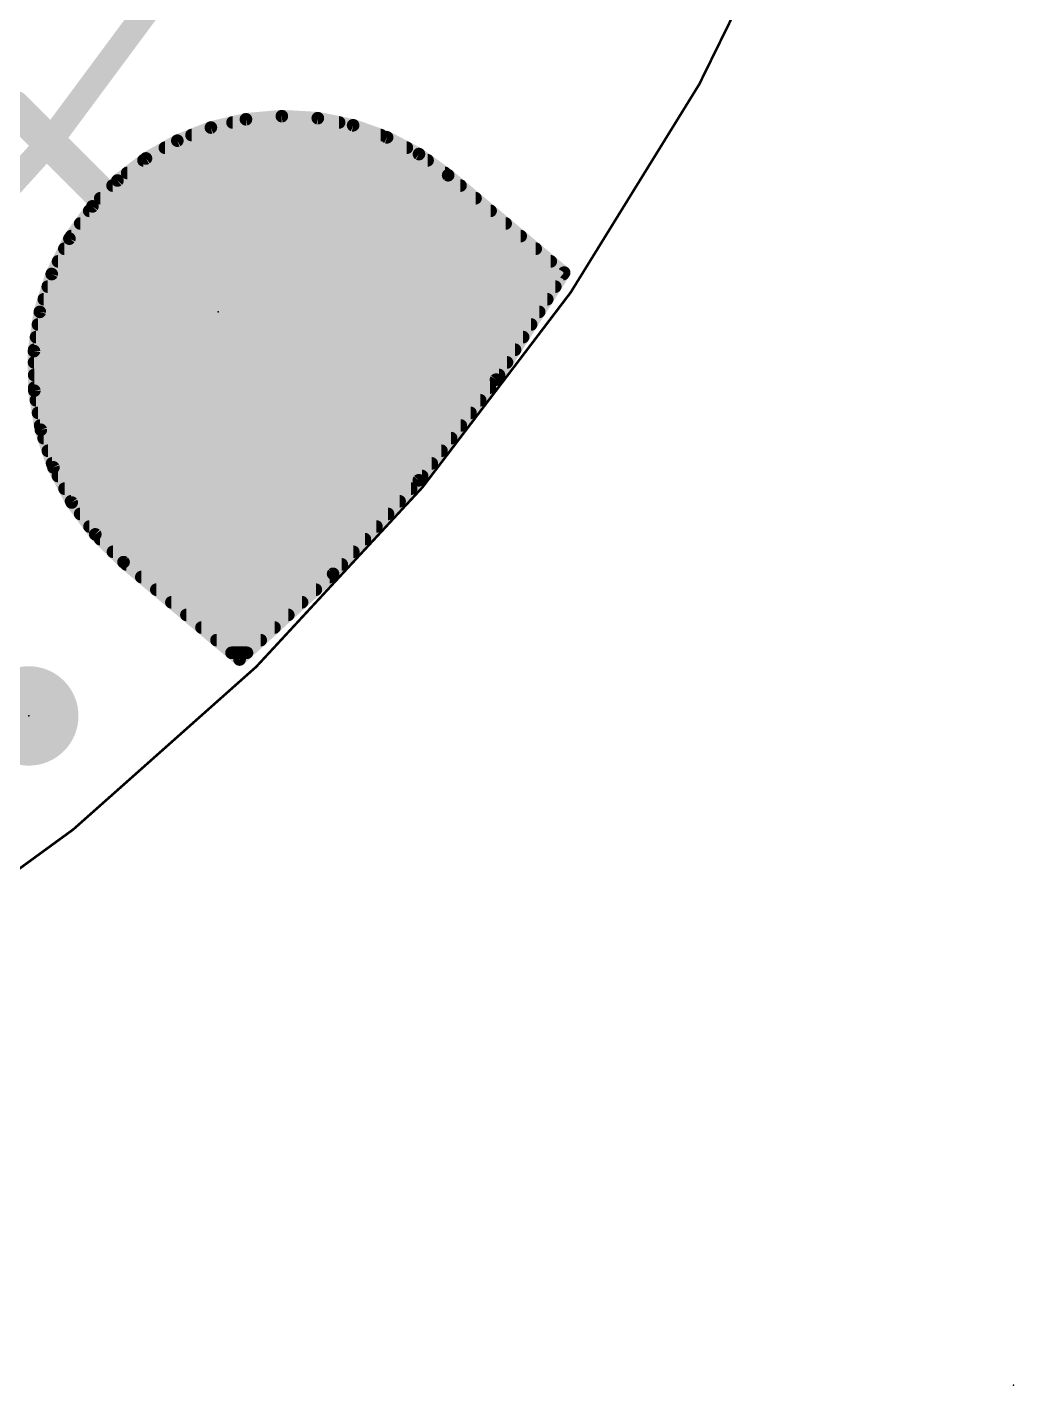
# Model space of a CAD drawing. Extents: x -25.4 to 25.4, y -26.7 to 25.8.
# Drawn here: x 15.48 to 25.42, y -25.45 to -11.74 of the extents above; entities that cross this region are included whole.
import ezdxf

# ---------------------------------------------------------------- set-up
doc = ezdxf.new("R2010")
doc.units = 0
for name, color, linetype in [('1', 12, 'CONTINUOUS'), ('16', 5, 'CONTINUOUS'), ('17', 110, 'CONTINUOUS'), ('20', 53, 'CONTINUOUS'), ('23', 53, 'CONTINUOUS'), ('24', 53, 'CONTINUOUS')]:
    doc.layers.add(name, color=color, linetype=linetype)

# ---------------------------------------------------------------- blocks, each defined once
blk = doc.blocks.new('ROUNDP')
at = {"const_width": 0.5}
blk.add_lwpolyline([(0, -0.25, 1), (0, 0.25, 1), (0, -0.25)], format="xyb", dxfattribs=at)
blk = doc.blocks.new('PIE')
at = {"const_width": 0.5}
blk.add_lwpolyline([(0, -0.25, 1), (0, 0.25, 1), (0, -0.25)], format="xyb", dxfattribs=at)

msp = doc.modelspace()

# ---------------------------------------------------------------- linework, layer by layer
at = {"layer": '1'}
for points, const_width in [([(0, -20.32, 0.4142), (20.32, 0)], 0.254), ([(17.6759, -12.6367, 1), (17.6815, -12.7)], 0.0635), ([(17.6859, -12.6993, 1), (17.6715, -12.6374)], 0.0635), ([(18.0415, -12.6051, 1), (18.038, -12.6685)], 0.0635), ([(18.0425, -12.6684, 1), (18.0369, -12.6051)], 0.0635), ([(18.4078, -12.6257, 1), (18.3953, -12.688)], 0.0635), ([(18.3998, -12.6886, 1), (18.4033, -12.6252)], 0.0635), ([(17.3186, -12.7201, 1), (17.3331, -12.7819)], 0.0635), ([(17.3374, -12.7806, 1), (17.3143, -12.7214)], 0.0635), ([(17.5435, -12.6683, 1), (17.5435, -12.7318)], 0.0635), ([(18.6162, -12.7318, 1), (18.6162, -12.6683)], 0.0635), ([(18.7675, -12.6984, 1), (18.7462, -12.7582)], 0.0635), ([(18.7506, -12.7594, 1), (18.7631, -12.6972)], 0.0635), ([(16.9768, -12.8534, 1), (16.9999, -12.9126)], 0.0635), ([(17.004, -12.9106, 1), (16.9727, -12.8554)], 0.0635), ([(17.1315, -12.7952, 1), (17.1315, -12.8588)], 0.0635), ([(19.0349, -12.8588, 1), (19.0349, -12.7952)], 0.0635), ([(19.1132, -12.8214, 1), (19.0836, -12.8776)], 0.0635), ([(19.0878, -12.8794, 1), (19.109, -12.8196)], 0.0635), ([(16.6481, -13.0493, 1), (16.6481, -13.1128)], 0.0635), ([(16.6574, -13.0341, 1), (16.6887, -13.0893)], 0.0635), ([(16.6925, -13.0868, 1), (16.6536, -13.0366)], 0.0635), ([(16.8631, -12.9223, 1), (16.8631, -12.9858)], 0.0635), ([(19.2972, -12.9858, 1), (19.2972, -12.9223)], 0.0635), ([(19.4378, -12.9924, 1), (19.4005, -13.0439)], 0.0635), ([(19.4044, -13.0462, 1), (19.4339, -12.99)], 0.0635), ([(19.506, -13.1128, 1), (19.506, -13.0493)], 0.0635), ([(16.484, -13.1762, 1), (16.484, -13.2398)], 0.0635), ([(19.6814, -13.2398, 1), (19.6814, -13.1762)], 0.0635), ([(16.3365, -13.3033, 1), (16.3365, -13.3668)], 0.0635), ([(16.367, -13.2584, 1), (16.4058, -13.3086)], 0.0635), ([(16.4092, -13.3056, 1), (16.3636, -13.2614)], 0.0635), ([(19.7331, -13.2064, 1), (19.6923, -13.255)], 0.0635), ([(19.6941, -13.2564, 1), (19.7313, -13.205)], 0.0635), ([(19.837, -13.3668, 1), (19.837, -13.3033)], 0.0635), ([(16.2135, -13.4303, 1), (16.2135, -13.4938)], 0.0635), ([(19.9884, -13.4938, 1), (19.9884, -13.4303)], 0.0635), ([(16.102, -13.5572, 1), (16.102, -13.6208)], 0.0635), ([(16.1115, -13.5217, 1), (16.1571, -13.5658)], 0.0635), ([(16.1601, -13.5622, 1), (16.1084, -13.5253)], 0.0635), ([(20.1397, -13.6208, 1), (20.1397, -13.5572)], 0.0635), ([(16.0114, -13.6843, 1), (16.0114, -13.7478)], 0.0635), ([(20.2911, -13.7478, 1), (20.2911, -13.6843)], 0.0635), ([(15.877, -13.8498, 1), (15.9287, -13.8867)], 0.0635), ([(15.9312, -13.8824, 1), (15.8744, -13.8541)], 0.0635), ([(15.9208, -13.8112, 1), (15.9208, -13.8748)], 0.0635), ([(20.4424, -13.8748, 1), (20.4424, -13.8112)], 0.0635), ([(15.8521, -13.9383, 1), (15.8521, -14.0018)], 0.0635), ([(20.5938, -14.0018, 1), (20.5938, -13.9383)], 0.0635), ([(15.7888, -14.0653, 1), (15.7888, -14.1288)], 0.0635), ([(20.7451, -14.1288, 1), (20.7451, -14.0653)], 0.0635), ([(15.6966, -14.2108, 1), (15.7534, -14.2391)], 0.0635), ([(15.7254, -14.1922, 1), (15.7254, -14.2558)], 0.0635), ([(15.7552, -14.2345, 1), (15.6947, -14.2154)], 0.0635), ([(20.9069, -14.2273, 1), (20.8534, -14.1932)], 0.0635), ([(20.8597, -14.2346, 1), (20.9006, -14.186)], 0.0635), ([(20.8714, -14.2558, 1), (20.8714, -14.1922)], 0.0635), ([(15.6852, -14.3193, 1), (15.6852, -14.3828)], 0.0635), ([(20.7905, -14.3828, 1), (20.7905, -14.3193)], 0.0635), ([(15.6452, -14.4463, 1), (15.6452, -14.5098)], 0.0635), ([(20.7096, -14.5098, 1), (20.7096, -14.4463)], 0.0635), ([(15.6051, -14.5732, 1), (15.6051, -14.6368)], 0.0635), ([(15.5748, -14.5955, 1), (15.6354, -14.6146)], 0.0635), ([(15.6365, -14.6098, 1), (15.5737, -14.6004)], 0.0635), ([(17.4316, -14.6359, 1), (17.3418, -14.7257)], 0.127), ([(17.3508, -14.7167, 1), (17.4226, -14.6449)], 0.1016), ([(20.6287, -14.6368, 1), (20.6287, -14.5732)], 0.0635), ([(15.5672, -14.8272, 1), (15.5672, -14.8908)], 0.0635), ([(15.5861, -14.7003, 1), (15.5861, -14.7638)], 0.0635), ([(20.4669, -14.8908, 1), (20.4669, -14.8272)], 0.0635), ([(20.5478, -14.7638, 1), (20.5478, -14.7003)], 0.0635), ([(15.5779, -14.999, 1), (15.5145, -14.9995)], 0.0635), ([(15.5482, -14.9543, 1), (15.5482, -15.0178)], 0.0635), ([(17.6374, -14.868, 1), (17.6374, -14.995)], 0.127), ([(17.5925, -14.9764, 1), (17.6823, -14.8866)], 0.127), ([(17.7882, -14.995, 1), (17.7882, -14.868)], 0.127), ([(20.386, -15.0178, 1), (20.386, -14.9543)], 0.0635), ([(15.5148, -14.9946, 1), (15.5776, -15.0039)], 0.0635), ([(15.5472, -15.0813, 1), (15.5472, -15.1448)], 0.0635), ([(20.3051, -15.1448, 1), (20.3051, -15.0813)], 0.0635), ([(15.5483, -15.2082, 1), (15.5483, -15.2718)], 0.0635), ([(20.2241, -15.2718, 1), (20.2241, -15.2082)], 0.0635), ([(15.5494, -15.3353, 1), (15.5494, -15.3988)], 0.0635), ([(15.581, -15.3926, 1), (15.5184, -15.4031)], 0.0635), ([(20.1328, -15.3988, 1), (20.1328, -15.3353)], 0.0635), ([(20.1677, -15.2695, 1), (20.2213, -15.3036)], 0.0635), ([(20.2197, -15.3058, 1), (20.1693, -15.2672)], 0.0635), ([(15.5179, -15.3981, 1), (15.5814, -15.3975)], 0.0635), ([(15.5658, -15.4623, 1), (15.5658, -15.5258)], 0.0635), ([(20.0353, -15.5258, 1), (20.0353, -15.4623)], 0.0635), ([(15.587, -15.5892, 1), (15.587, -15.6528)], 0.0635), ([(19.9379, -15.6528, 1), (19.9379, -15.5892)], 0.0635), ([(15.6083, -15.7163, 1), (15.6083, -15.7798)], 0.0635), ([(15.6456, -15.7808, 1), (15.5854, -15.801)], 0.0635), ([(15.5841, -15.7962, 1), (15.6468, -15.7857)], 0.0635), ([(19.8404, -15.7798, 1), (19.8404, -15.7163)], 0.0635), ([(15.6436, -15.8432, 1), (15.6436, -15.9068)], 0.0635), ([(19.743, -15.9068, 1), (19.743, -15.8432)], 0.0635), ([(15.6861, -15.9703, 1), (15.6861, -16.0338)], 0.0635), ([(19.6455, -16.0338, 1), (19.6455, -15.9703)], 0.0635), ([(15.7286, -16.0973, 1), (15.7286, -16.1608)], 0.0635), ([(15.7701, -16.1542, 1), (15.7138, -16.1836)], 0.0635), ([(15.7118, -16.179, 1), (15.772, -16.1588)], 0.0635), ([(19.548, -16.1608, 1), (19.548, -16.0973)], 0.0635), ([(15.7873, -16.2243, 1), (15.7873, -16.2877)], 0.0635), ([(19.3925, -16.2796, 1), (19.4429, -16.3182)], 0.0635), ([(19.4411, -16.3203, 1), (19.3943, -16.2774)], 0.0635), ([(19.4506, -16.2877, 1), (19.4506, -16.2243)], 0.0635), ([(15.8534, -16.3513, 1), (15.8534, -16.4147)], 0.0635), ([(19.3406, -16.4147, 1), (19.3406, -16.3513)], 0.0635), ([(15.9195, -16.4783, 1), (15.9195, -16.5418)], 0.0635), ([(15.9515, -16.5035, 1), (15.9004, -16.5413)], 0.0635), ([(15.8978, -16.5371, 1), (15.9541, -16.5078)], 0.0635), ([(16.0107, -16.6053, 1), (16.0107, -16.6687)], 0.0635), ([(19.1079, -16.6687, 1), (19.1079, -16.6053)], 0.0635), ([(19.2242, -16.5418, 1), (19.2242, -16.4783)], 0.0635), ([(16.1047, -16.7323, 1), (16.1047, -16.7957)], 0.0635), ([(18.9915, -16.7957, 1), (18.9915, -16.7323)], 0.0635), ([(16.1853, -16.8202, 1), (16.1408, -16.8655)], 0.0635), ([(16.1375, -16.8617, 1), (16.1886, -16.8239)], 0.0635), ([(16.2121, -16.8593, 1), (16.2121, -16.9228)], 0.0635), ([(18.8751, -16.9228, 1), (18.8751, -16.8593)], 0.0635), ([(16.3413, -16.9863, 1), (16.3413, -17.0497)], 0.0635), ([(18.7587, -17.0497, 1), (18.7587, -16.9863)], 0.0635), ([(16.4677, -17.0979, 1), (16.4269, -17.1465)], 0.0635), ([(16.4251, -17.1448, 1), (16.4696, -17.0995)], 0.0635), ([(16.4745, -17.1133, 1), (16.4745, -17.1767)], 0.0635), ([(18.6424, -17.1767, 1), (18.6424, -17.1133)], 0.0635), ([(16.6259, -17.2403, 1), (16.6259, -17.3038)], 0.0635), ([(18.5203, -17.3038, 1), (18.5203, -17.2403)], 0.0635), ([(18.5322, -17.2183, 1), (18.579, -17.2611)], 0.0635), ([(18.577, -17.2631, 1), (18.5341, -17.2163)], 0.0635), ([(16.7772, -17.3673, 1), (16.7772, -17.4307)], 0.0635), ([(18.3818, -17.4307, 1), (18.3818, -17.3673)], 0.0635), ([(16.9286, -17.4943, 1), (16.9286, -17.5577)], 0.0635), ([(18.2432, -17.5577, 1), (18.2432, -17.4943)], 0.0635), ([(17.0799, -17.6213, 1), (17.0799, -17.6848)], 0.0635), ([(18.1046, -17.6848, 1), (18.1046, -17.6213)], 0.0635), ([(17.2313, -17.7483, 1), (17.2313, -17.8117)], 0.0635), ([(17.966, -17.8117, 1), (17.966, -17.7483)], 0.0635), ([(17.3826, -17.8753, 1), (17.3826, -17.9387)], 0.0635), ([(17.8274, -17.9387, 1), (17.8274, -17.8753)], 0.0635), ([(17.534, -18.0023, 1), (17.534, -18.0658)], 0.0635), ([(17.5933, -18.0784, 1), (17.6362, -18.1252)], 0.0635), ([(17.5944, -18.1261, 1), (17.6352, -18.0775)], 0.0635), ([(17.6888, -18.0658, 1), (17.6888, -18.0023)], 0.0635)]:
    msp.add_lwpolyline(points, format="xyb", dxfattribs=dict(at, const_width=const_width))
for points, const_width in [([(15.0541, -12.3482), (17.3867, -14.6808)], 0.2032), ([(17.6787, -12.6683), (17.3258, -12.751)], 0.127), ([(18.0397, -12.6368), (17.6787, -12.6683)], 0.127), ([(18.4016, -12.6569), (18.0397, -12.6368)], 0.127), ([(18.7569, -12.7283), (18.4016, -12.6569)], 0.127), ([(17.3258, -12.751), (16.9883, -12.883)], 0.127), ([(17.5435, -12.7), (18.6162, -12.7)], 0.127), ([(19.0984, -12.8495), (18.7569, -12.7283)], 0.127), ([(16.9883, -12.883), (16.6731, -13.0617)], 0.127), ([(17.1315, -12.827), (19.0349, -12.827)], 0.127), ([(19.4192, -13.0181), (19.0984, -12.8495)], 0.127), ([(16.6731, -13.0617), (16.3864, -13.2835)], 0.127), ([(16.6481, -13.081), (19.506, -13.081)], 0.127), ([(16.8631, -12.954), (19.2972, -12.954)], 0.127), ([(19.7127, -13.2307), (19.4192, -13.0181)], 0.127), ([(16.484, -13.208), (19.6814, -13.208)], 0.127), ([(16.3864, -13.2835), (16.1343, -13.5438)], 0.127), ([(16.3365, -13.335), (19.837, -13.335)], 0.127), ([(20.8801, -14.2103), (19.7127, -13.2307)], 0.127), ([(16.2135, -13.462), (19.9884, -13.462)], 0.127), ([(16.1343, -13.5438), (15.9028, -13.8682)], 0.127), ([(16.102, -13.589), (20.1397, -13.589)], 0.127), ([(16.0114, -13.716), (20.2911, -13.716)], 0.127), ([(15.9028, -13.8682), (15.725, -14.2249)], 0.127), ([(15.9208, -13.843), (20.4424, -13.843)], 0.127), ([(15.8521, -13.97), (20.5938, -13.97)], 0.127), ([(15.7888, -14.097), (20.7451, -14.097)], 0.127), ([(15.725, -14.2249), (15.6051, -14.6051)], 0.127), ([(15.7254, -14.224), (20.8714, -14.224)], 0.127), ([(20.1945, -15.2865), (20.8801, -14.2103)], 0.127), ([(15.6852, -14.351), (20.7905, -14.351)], 0.127), ([(15.6452, -14.478), (20.7096, -14.478)], 0.127), ([(15.6051, -14.6051), (15.5462, -14.9993)], 0.127), ([(15.6051, -14.605), (20.6287, -14.605)], 0.127), ([(17.6374, -14.9315), (17.3867, -14.6808)], 0.254), ([(15.5672, -14.859), (20.4669, -14.859)], 0.127), ([(15.5861, -14.732), (20.5478, -14.732)], 0.127), ([(15.5462, -14.9993), (15.5497, -15.3978)], 0.127), ([(15.5482, -14.986), (20.386, -14.986)], 0.127), ([(17.6374, -14.9315), (17.7882, -14.9315)], 0.254), ([(15.5472, -15.113), (20.3051, -15.113)], 0.127), ([(15.5483, -15.24), (20.2241, -15.24)], 0.127), ([(15.5494, -15.367), (20.1328, -15.367)], 0.127), ([(15.5497, -15.3978), (15.6155, -15.7909)], 0.127), ([(19.4177, -16.2989), (20.1945, -15.2865)], 0.127), ([(15.5658, -15.494), (20.0353, -15.494)], 0.127), ([(15.587, -15.621), (19.9379, -15.621)], 0.127), ([(15.6083, -15.748), (19.8404, -15.748)], 0.127), ([(15.6155, -15.7909), (15.7419, -16.1689)], 0.127), ([(15.6436, -15.875), (19.743, -15.875)], 0.127), ([(15.6861, -16.002), (19.6455, -16.002)], 0.127), ([(15.7286, -16.129), (19.548, -16.129)], 0.127), ([(15.7419, -16.1689), (15.926, -16.5224)], 0.127), ([(15.7873, -16.256), (19.4506, -16.256)], 0.127), ([(18.5556, -17.2397), (19.4177, -16.2989)], 0.127), ([(15.8534, -16.383), (19.3406, -16.383)], 0.127), ([(15.9195, -16.51), (19.2242, -16.51)], 0.127), ([(15.926, -16.5224), (16.1631, -16.8428)], 0.127), ([(16.0107, -16.637), (19.1079, -16.637)], 0.127), ([(16.1047, -16.764), (18.9915, -16.764)], 0.127), ([(16.1631, -16.8428), (16.4473, -17.1222)], 0.127), ([(16.2121, -16.891), (18.8751, -16.891)], 0.127), ([(16.3413, -17.018), (18.7587, -17.018)], 0.127), ([(16.4473, -17.1222), (17.6148, -18.1018)], 0.127), ([(16.4745, -17.145), (18.6424, -17.145)], 0.127), ([(16.6259, -17.272), (18.5203, -17.272)], 0.127), ([(17.6148, -18.1018), (18.5556, -17.2397)], 0.127), ([(16.7772, -17.399), (18.3818, -17.399)], 0.127), ([(16.9286, -17.526), (18.2432, -17.526)], 0.127), ([(17.0799, -17.653), (18.1046, -17.653)], 0.127), ([(17.2313, -17.78), (17.966, -17.78)], 0.127), ([(17.3826, -17.907), (17.8274, -17.907)], 0.127), ([(17.534, -18.034), (17.6888, -18.034)], 0.127)]:
    msp.add_lwpolyline(points, dxfattribs=dict(at, const_width=const_width))
at = {"layer": '16'}
for points, const_width in [([(0, -20.32, 0.4142), (20.32, 0)], 0.254), ([(15.3661, -12.573, 1), (15.3661, -12.446)], 0.127), ([(17.6759, -12.6367, 1), (17.6815, -12.7)], 0.0635), ([(17.6859, -12.6993, 1), (17.6715, -12.6374)], 0.0635), ([(18.0415, -12.6051, 1), (18.038, -12.6685)], 0.0635), ([(18.0425, -12.6684, 1), (18.0369, -12.6051)], 0.0635), ([(18.4078, -12.6257, 1), (18.3953, -12.688)], 0.0635), ([(18.3998, -12.6886, 1), (18.4033, -12.6252)], 0.0635), ([(17.3186, -12.7201, 1), (17.3331, -12.7819)], 0.0635), ([(17.3374, -12.7806, 1), (17.3143, -12.7214)], 0.0635), ([(17.5435, -12.6683, 1), (17.5435, -12.7318)], 0.0635), ([(18.6162, -12.7318, 1), (18.6162, -12.6683)], 0.0635), ([(18.7675, -12.6984, 1), (18.7462, -12.7582)], 0.0635), ([(18.7506, -12.7594, 1), (18.7631, -12.6972)], 0.0635), ([(16.9768, -12.8534, 1), (16.9999, -12.9126)], 0.0635), ([(17.004, -12.9106, 1), (16.9727, -12.8554)], 0.0635), ([(17.1315, -12.7952, 1), (17.1315, -12.8588)], 0.0635), ([(19.0349, -12.8588, 1), (19.0349, -12.7952)], 0.0635), ([(19.1132, -12.8214, 1), (19.0836, -12.8776)], 0.0635), ([(19.0878, -12.8794, 1), (19.109, -12.8196)], 0.0635), ([(16.6481, -13.0493, 1), (16.6481, -13.1128)], 0.0635), ([(16.6574, -13.0341, 1), (16.6887, -13.0893)], 0.0635), ([(16.6925, -13.0868, 1), (16.6536, -13.0366)], 0.0635), ([(16.8631, -12.9223, 1), (16.8631, -12.9858)], 0.0635), ([(19.2972, -12.9858, 1), (19.2972, -12.9223)], 0.0635), ([(19.4378, -12.9924, 1), (19.4005, -13.0439)], 0.0635), ([(19.4044, -13.0462, 1), (19.4339, -12.99)], 0.0635), ([(19.506, -13.1128, 1), (19.506, -13.0493)], 0.0635), ([(16.484, -13.1762, 1), (16.484, -13.2398)], 0.0635), ([(19.6814, -13.2398, 1), (19.6814, -13.1762)], 0.0635), ([(16.3365, -13.3033, 1), (16.3365, -13.3668)], 0.0635), ([(16.367, -13.2584, 1), (16.4058, -13.3086)], 0.0635), ([(16.4092, -13.3056, 1), (16.3636, -13.2614)], 0.0635), ([(19.7331, -13.2064, 1), (19.6923, -13.255)], 0.0635), ([(19.6941, -13.2564, 1), (19.7313, -13.205)], 0.0635), ([(19.837, -13.3668, 1), (19.837, -13.3033)], 0.0635), ([(16.2135, -13.4303, 1), (16.2135, -13.4938)], 0.0635), ([(19.9884, -13.4938, 1), (19.9884, -13.4303)], 0.0635), ([(16.102, -13.5572, 1), (16.102, -13.6208)], 0.0635), ([(16.1115, -13.5217, 1), (16.1571, -13.5658)], 0.0635), ([(16.1601, -13.5622, 1), (16.1084, -13.5253)], 0.0635), ([(20.1397, -13.6208, 1), (20.1397, -13.5572)], 0.0635), ([(16.0114, -13.6843, 1), (16.0114, -13.7478)], 0.0635), ([(20.2911, -13.7478, 1), (20.2911, -13.6843)], 0.0635), ([(15.877, -13.8498, 1), (15.9287, -13.8867)], 0.0635), ([(15.9312, -13.8824, 1), (15.8744, -13.8541)], 0.0635), ([(15.9208, -13.8112, 1), (15.9208, -13.8748)], 0.0635), ([(20.4424, -13.8748, 1), (20.4424, -13.8112)], 0.0635), ([(15.8521, -13.9383, 1), (15.8521, -14.0018)], 0.0635), ([(20.5938, -14.0018, 1), (20.5938, -13.9383)], 0.0635), ([(15.7888, -14.0653, 1), (15.7888, -14.1288)], 0.0635), ([(20.7451, -14.1288, 1), (20.7451, -14.0653)], 0.0635), ([(15.6966, -14.2108, 1), (15.7534, -14.2391)], 0.0635), ([(15.7254, -14.1922, 1), (15.7254, -14.2558)], 0.0635), ([(15.7552, -14.2345, 1), (15.6947, -14.2154)], 0.0635), ([(20.9069, -14.2273, 1), (20.8534, -14.1932)], 0.0635), ([(20.8597, -14.2346, 1), (20.9006, -14.186)], 0.0635), ([(20.8714, -14.2558, 1), (20.8714, -14.1922)], 0.0635), ([(15.6852, -14.3193, 1), (15.6852, -14.3828)], 0.0635), ([(20.7905, -14.3828, 1), (20.7905, -14.3193)], 0.0635), ([(15.6452, -14.4463, 1), (15.6452, -14.5098)], 0.0635), ([(20.7096, -14.5098, 1), (20.7096, -14.4463)], 0.0635), ([(15.6051, -14.5732, 1), (15.6051, -14.6368)], 0.0635), ([(15.5748, -14.5955, 1), (15.6354, -14.6146)], 0.0635), ([(15.6365, -14.6098, 1), (15.5737, -14.6004)], 0.0635), ([(20.6287, -14.6368, 1), (20.6287, -14.5732)], 0.0635), ([(15.5672, -14.8272, 1), (15.5672, -14.8908)], 0.0635), ([(15.5861, -14.7003, 1), (15.5861, -14.7638)], 0.0635), ([(20.4669, -14.8908, 1), (20.4669, -14.8272)], 0.0635), ([(20.5478, -14.7638, 1), (20.5478, -14.7003)], 0.0635), ([(15.5779, -14.999, 1), (15.5145, -14.9995)], 0.0635), ([(15.5482, -14.9543, 1), (15.5482, -15.0178)], 0.0635), ([(17.7432, -14.9764, 1), (17.8331, -14.8866)], 0.127), ([(20.386, -15.0178, 1), (20.386, -14.9543)], 0.0635), ([(15.5148, -14.9946, 1), (15.5776, -15.0039)], 0.0635), ([(15.5472, -15.0813, 1), (15.5472, -15.1448)], 0.0635), ([(20.3051, -15.1448, 1), (20.3051, -15.0813)], 0.0635), ([(15.5483, -15.2082, 1), (15.5483, -15.2718)], 0.0635), ([(20.2241, -15.2718, 1), (20.2241, -15.2082)], 0.0635), ([(15.5494, -15.3353, 1), (15.5494, -15.3988)], 0.0635), ([(15.581, -15.3926, 1), (15.5184, -15.4031)], 0.0635), ([(20.1328, -15.3988, 1), (20.1328, -15.3353)], 0.0635), ([(20.1677, -15.2695, 1), (20.2213, -15.3036)], 0.0635), ([(20.2197, -15.3058, 1), (20.1693, -15.2672)], 0.0635), ([(15.5179, -15.3981, 1), (15.5814, -15.3975)], 0.0635), ([(15.5658, -15.4623, 1), (15.5658, -15.5258)], 0.0635), ([(20.0353, -15.5258, 1), (20.0353, -15.4623)], 0.0635), ([(15.587, -15.5892, 1), (15.587, -15.6528)], 0.0635), ([(19.9379, -15.6528, 1), (19.9379, -15.5892)], 0.0635), ([(15.6083, -15.7163, 1), (15.6083, -15.7798)], 0.0635), ([(15.6456, -15.7808, 1), (15.5854, -15.801)], 0.0635), ([(15.5841, -15.7962, 1), (15.6468, -15.7857)], 0.0635), ([(19.8404, -15.7798, 1), (19.8404, -15.7163)], 0.0635), ([(15.6436, -15.8432, 1), (15.6436, -15.9068)], 0.0635), ([(19.743, -15.9068, 1), (19.743, -15.8432)], 0.0635), ([(15.6861, -15.9703, 1), (15.6861, -16.0338)], 0.0635), ([(19.6455, -16.0338, 1), (19.6455, -15.9703)], 0.0635), ([(15.7286, -16.0973, 1), (15.7286, -16.1608)], 0.0635), ([(15.7701, -16.1542, 1), (15.7138, -16.1836)], 0.0635), ([(15.7118, -16.179, 1), (15.772, -16.1588)], 0.0635), ([(19.548, -16.1608, 1), (19.548, -16.0973)], 0.0635), ([(15.7873, -16.2243, 1), (15.7873, -16.2877)], 0.0635), ([(19.3925, -16.2796, 1), (19.4429, -16.3182)], 0.0635), ([(19.4411, -16.3203, 1), (19.3943, -16.2774)], 0.0635), ([(19.4506, -16.2877, 1), (19.4506, -16.2243)], 0.0635), ([(15.8534, -16.3513, 1), (15.8534, -16.4147)], 0.0635), ([(19.3406, -16.4147, 1), (19.3406, -16.3513)], 0.0635), ([(15.9195, -16.4783, 1), (15.9195, -16.5418)], 0.0635), ([(15.9515, -16.5035, 1), (15.9004, -16.5413)], 0.0635), ([(15.8978, -16.5371, 1), (15.9541, -16.5078)], 0.0635), ([(16.0107, -16.6053, 1), (16.0107, -16.6687)], 0.0635), ([(19.1079, -16.6687, 1), (19.1079, -16.6053)], 0.0635), ([(19.2242, -16.5418, 1), (19.2242, -16.4783)], 0.0635), ([(16.1047, -16.7323, 1), (16.1047, -16.7957)], 0.0635), ([(18.9915, -16.7957, 1), (18.9915, -16.7323)], 0.0635), ([(16.1853, -16.8202, 1), (16.1408, -16.8655)], 0.0635), ([(16.1375, -16.8617, 1), (16.1886, -16.8239)], 0.0635), ([(16.2121, -16.8593, 1), (16.2121, -16.9228)], 0.0635), ([(18.8751, -16.9228, 1), (18.8751, -16.8593)], 0.0635), ([(16.3413, -16.9863, 1), (16.3413, -17.0497)], 0.0635), ([(18.7587, -17.0497, 1), (18.7587, -16.9863)], 0.0635), ([(16.4677, -17.0979, 1), (16.4269, -17.1465)], 0.0635), ([(16.4251, -17.1448, 1), (16.4696, -17.0995)], 0.0635), ([(16.4745, -17.1133, 1), (16.4745, -17.1767)], 0.0635), ([(18.6424, -17.1767, 1), (18.6424, -17.1133)], 0.0635), ([(16.6259, -17.2403, 1), (16.6259, -17.3038)], 0.0635), ([(18.5203, -17.3038, 1), (18.5203, -17.2403)], 0.0635), ([(18.5322, -17.2183, 1), (18.579, -17.2611)], 0.0635), ([(18.577, -17.2631, 1), (18.5341, -17.2163)], 0.0635), ([(16.7772, -17.3673, 1), (16.7772, -17.4307)], 0.0635), ([(18.3818, -17.4307, 1), (18.3818, -17.3673)], 0.0635), ([(16.9286, -17.4943, 1), (16.9286, -17.5577)], 0.0635), ([(18.2432, -17.5577, 1), (18.2432, -17.4943)], 0.0635), ([(17.0799, -17.6213, 1), (17.0799, -17.6848)], 0.0635), ([(18.1046, -17.6848, 1), (18.1046, -17.6213)], 0.0635), ([(17.2313, -17.7483, 1), (17.2313, -17.8117)], 0.0635), ([(17.966, -17.8117, 1), (17.966, -17.7483)], 0.0635), ([(17.3826, -17.8753, 1), (17.3826, -17.9387)], 0.0635), ([(17.8274, -17.9387, 1), (17.8274, -17.8753)], 0.0635), ([(17.534, -18.0023, 1), (17.534, -18.0658)], 0.0635), ([(17.5933, -18.0784, 1), (17.6362, -18.1252)], 0.0635), ([(17.5944, -18.1261, 1), (17.6352, -18.0775)], 0.0635), ([(17.6888, -18.0658, 1), (17.6888, -18.0023)], 0.0635)]:
    msp.add_lwpolyline(points, format="xyb", dxfattribs=dict(at, const_width=const_width))
for points, const_width in [([(10.8585, -12.5095), (15.3661, -12.5095)], 0.254), ([(15.3661, -12.5095), (17.7882, -14.9315)], 0.254), ([(17.6787, -12.6683), (17.3258, -12.751)], 0.127), ([(18.0397, -12.6368), (17.6787, -12.6683)], 0.127), ([(18.4016, -12.6569), (18.0397, -12.6368)], 0.127), ([(18.7569, -12.7283), (18.4016, -12.6569)], 0.127), ([(17.3258, -12.751), (16.9883, -12.883)], 0.127), ([(17.5435, -12.7), (18.6162, -12.7)], 0.127), ([(19.0984, -12.8495), (18.7569, -12.7283)], 0.127), ([(16.9883, -12.883), (16.6731, -13.0617)], 0.127), ([(17.1315, -12.827), (19.0349, -12.827)], 0.127), ([(19.4192, -13.0181), (19.0984, -12.8495)], 0.127), ([(16.6731, -13.0617), (16.3864, -13.2835)], 0.127), ([(16.6481, -13.081), (19.506, -13.081)], 0.127), ([(16.8631, -12.954), (19.2972, -12.954)], 0.127), ([(19.7127, -13.2307), (19.4192, -13.0181)], 0.127), ([(16.484, -13.208), (19.6814, -13.208)], 0.127), ([(16.3864, -13.2835), (16.1343, -13.5438)], 0.127), ([(16.3365, -13.335), (19.837, -13.335)], 0.127), ([(20.8801, -14.2103), (19.7127, -13.2307)], 0.127), ([(16.2135, -13.462), (19.9884, -13.462)], 0.127), ([(16.1343, -13.5438), (15.9028, -13.8682)], 0.127), ([(16.102, -13.589), (20.1397, -13.589)], 0.127), ([(16.0114, -13.716), (20.2911, -13.716)], 0.127), ([(15.9028, -13.8682), (15.725, -14.2249)], 0.127), ([(15.9208, -13.843), (20.4424, -13.843)], 0.127), ([(15.8521, -13.97), (20.5938, -13.97)], 0.127), ([(15.7888, -14.097), (20.7451, -14.097)], 0.127), ([(15.725, -14.2249), (15.6051, -14.6051)], 0.127), ([(15.7254, -14.224), (20.8714, -14.224)], 0.127), ([(20.1945, -15.2865), (20.8801, -14.2103)], 0.127), ([(15.6852, -14.351), (20.7905, -14.351)], 0.127), ([(15.6452, -14.478), (20.7096, -14.478)], 0.127), ([(15.6051, -14.6051), (15.5462, -14.9993)], 0.127), ([(15.6051, -14.605), (20.6287, -14.605)], 0.127), ([(15.5672, -14.859), (20.4669, -14.859)], 0.127), ([(15.5861, -14.732), (20.5478, -14.732)], 0.127), ([(15.5462, -14.9993), (15.5497, -15.3978)], 0.127), ([(15.5482, -14.986), (20.386, -14.986)], 0.127), ([(15.5472, -15.113), (20.3051, -15.113)], 0.127), ([(15.5483, -15.24), (20.2241, -15.24)], 0.127), ([(15.5494, -15.367), (20.1328, -15.367)], 0.127), ([(15.5497, -15.3978), (15.6155, -15.7909)], 0.127), ([(19.4177, -16.2989), (20.1945, -15.2865)], 0.127), ([(15.5658, -15.494), (20.0353, -15.494)], 0.127), ([(15.587, -15.621), (19.9379, -15.621)], 0.127), ([(15.6083, -15.748), (19.8404, -15.748)], 0.127), ([(15.6155, -15.7909), (15.7419, -16.1689)], 0.127), ([(15.6436, -15.875), (19.743, -15.875)], 0.127), ([(15.6861, -16.002), (19.6455, -16.002)], 0.127), ([(15.7286, -16.129), (19.548, -16.129)], 0.127), ([(15.7419, -16.1689), (15.926, -16.5224)], 0.127), ([(15.7873, -16.256), (19.4506, -16.256)], 0.127), ([(18.5556, -17.2397), (19.4177, -16.2989)], 0.127), ([(15.8534, -16.383), (19.3406, -16.383)], 0.127), ([(15.9195, -16.51), (19.2242, -16.51)], 0.127), ([(15.926, -16.5224), (16.1631, -16.8428)], 0.127), ([(16.0107, -16.637), (19.1079, -16.637)], 0.127), ([(16.1047, -16.764), (18.9915, -16.764)], 0.127), ([(16.1631, -16.8428), (16.4473, -17.1222)], 0.127), ([(16.2121, -16.891), (18.8751, -16.891)], 0.127), ([(16.3413, -17.018), (18.7587, -17.018)], 0.127), ([(16.4473, -17.1222), (17.6148, -18.1018)], 0.127), ([(16.4745, -17.145), (18.6424, -17.145)], 0.127), ([(16.6259, -17.272), (18.5203, -17.272)], 0.127), ([(17.6148, -18.1018), (18.5556, -17.2397)], 0.127), ([(16.7772, -17.399), (18.3818, -17.399)], 0.127), ([(16.9286, -17.526), (18.2432, -17.526)], 0.127), ([(17.0799, -17.653), (18.1046, -17.653)], 0.127), ([(17.2313, -17.78), (17.966, -17.78)], 0.127), ([(17.3826, -17.907), (17.8274, -17.907)], 0.127), ([(17.534, -18.034), (17.6888, -18.034)], 0.127)]:
    msp.add_lwpolyline(points, dxfattribs=dict(at, const_width=const_width))
at = {"layer": '20', "const_width": 0.0254}
msp.add_lwpolyline([(-3.4925, 25.146, 14.4823), (3.4925, 25.146)], format="xyb", dxfattribs=at)
at = {"layer": '23'}
for p in [(17.399, -14.605), (15.494, -18.669)]:
    msp.add_point(p, dxfattribs=at)
at = {"layer": '24'}
msp.add_point((25.4, -25.4), dxfattribs=at)

# ---------------------------------------------------------------- block references
at = {"layer": '1'}
msp.add_blockref('PIE', (15.494, -18.669), dxfattribs=at)
at = {"layer": '17', "xscale": 4.216, "yscale": 4.216, "rotation": 230}
msp.add_blockref('ROUNDP', (17.7882, -14.9315), dxfattribs=at)
msp.add_blockref('ROUNDP', (17.7882, -14.9315), dxfattribs=at)

doc.saveas('drawing.dxf')
